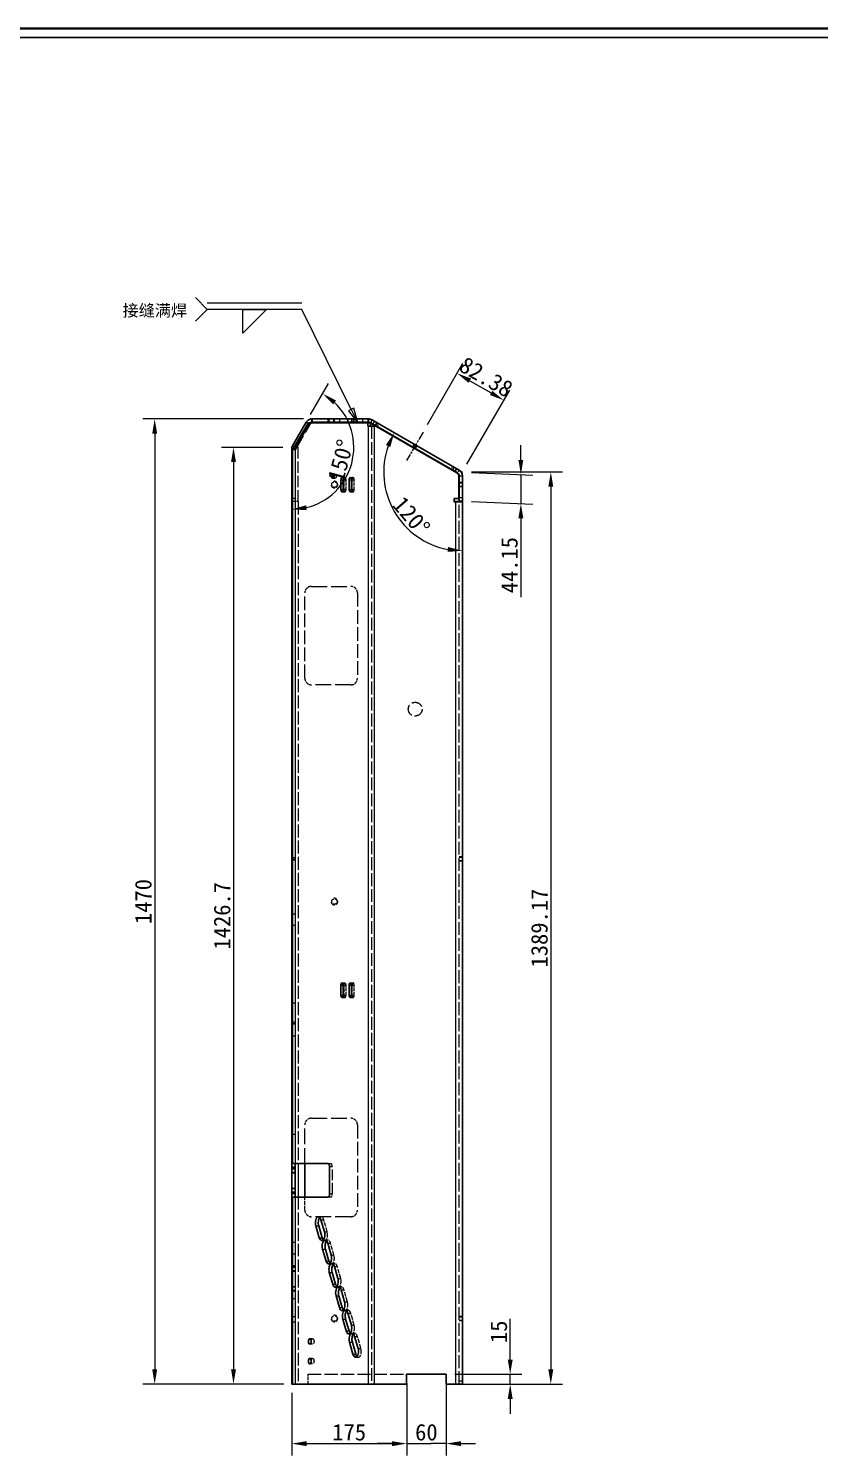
# Model space of a CAD drawing. Header units: millimetres. Extents: x 54 to 7520, y 49 to 5297.
# Drawn here: x 3970 to 5174, y 3123 to 5297 of the extents above; entities that cross this region are included whole.
import ezdxf
from ezdxf.enums import TextEntityAlignment as Align

# ---------------------------------------------------------------- set-up
doc = ezdxf.new("R2010")
doc.units = ezdxf.units.MM
doc.header["$LTSCALE"] = 9
for name, pattern in [('CHAIN', [0.3543, 0.2362, -0.0295, 0.0591, -0.0295]), ('DASHED', [0.2067, 0.1654, -0.0413]), ('DOTTED', [0.0482, 0.0069, -0.0413])]:
    doc.linetypes.add(name, pattern=pattern)
for name, color, linetype, lineweight, true_color in [('中心线 (ISO)', 1, 'CHAIN', 18, 0xff0000), ('尺寸 (ISO)', 7, 'Continuous', 18, 0x008000), ('符号 (ISO)', 7, 'Continuous', 18, 0x008000), ('隐藏 (ISO)', 5, 'DASHED', 18, 0x0000ff), ('隐藏窄的 (ISO)', 5, 'DASHED', 18, 0x0000ff)]:
    doc.layers.add(name, color=color, linetype=linetype, lineweight=lineweight, true_color=true_color)
for name, color, linetype, lineweight in [('可见 (ISO)', 7, 'Continuous', 25), ('可见窄的 (ISO)', 7, 'Continuous', 18), ('图框 (ISO)', 7, 'Continuous', 35), ('草图几何图元 (ISO)', 7, 'Continuous', 18)]:
    doc.layers.add(name, color=color, linetype=linetype, lineweight=lineweight)
doc.styles.get("Standard").update_dxf_attribs({"font": 'simfang.ttf'})
doc.styles.add('最新国标', font='simfang.ttf')
doc.styles.add('注释文本 (ISO)', font='simfang.ttf')
doc.dimstyles.new('默认 (GB)', dxfattribs={"dimscale": 9, "dimtxt": 2.8, "dimasz": 2.5, "dimexe": 2, "dimexo": 1.5, "dimgap": 0.5, "dimtad": 1, "dimtoh": 1, "dimdsep": 46, "dimtxsty": '最新国标', "dimcen": 0.09, "dimdle": 10, "dimclrd": 256, "dimclre": 256, "dimclrt": 256, "dimazin": 2, "dimtfac": 0.535714, "dimtdec": 3, "dimtmove": 0, "dimatfit": 3, "dimfxl": 0, "dimtolj": 1, "dimlwd": -1, "dimlwe": -1, "dimarcsym": 0})

# ---------------------------------------------------------------- blocks, each defined once
blk = doc.blocks.new('图框 最新国标')
at = {"layer": '图框 (ISO)'}
blk.add_line((6, 588.5), (835.5, 588.5), dxfattribs=at)
at = {"layer": '图框 (ISO)', "color": 7, "linetype": 'Continuous', "lineweight": 25}
blk.add_line((18, 587), (834, 587), dxfattribs=at)
blk.add_line((18, 587), (834, 587), dxfattribs=at)
at = {"layer": '图框 (ISO)', "lineweight": 30}
blk.add_attdef('零件代号', text='', height=2.5, rotation=180, dxfattribs=at).set_placement((35.5, 583), align=Align.MIDDLE_CENTER)
blk = doc.blocks.new('*D38')
at = {"layer": 'Defpoints', "color": 0, "transparency": 16777216}
for p in [(4401.8, 4701.9), (4161.7, 3231.9), (4371.7, 3231.9)]:
    blk.add_point(p, dxfattribs=at)
at = {"layer": '尺寸 (ISO)', "color": 116, "true_color": 0x00803f, "transparency": 16777216}
for p, q in [((4388.3, 4701.9), (4143.7, 4701.9)), ((4161.7, 4679.4), (4161.7, 3254.4)), ((4358.2, 3231.9), (4143.7, 3231.9))]:
    blk.add_line(p, q, dxfattribs=at)
for points in [[(4158, 4679.4), (4165.5, 4679.4), (4161.7, 4701.9)], [(4158, 3254.4), (4165.5, 3254.4), (4161.7, 3231.9)]]:
    blk.add_solid(points, dxfattribs=at)
at = {"layer": '尺寸 (ISO)', "transparency": 16777216, "insert": (4144.5, 3966.9), "char_height": 25.2, "attachment_point": 5, "rotation": 90, "style": '最新国标'}
blk.add_mtext('\\A1;1470', dxfattribs=at)
blk = doc.blocks.new('*D39')
at = {"layer": 'Defpoints', "color": 0, "transparency": 16777216}
for p in [(4370.4, 4658.6), (4281.7, 3231.9), (4371.7, 3231.9)]:
    blk.add_point(p, dxfattribs=at)
at = {"layer": '尺寸 (ISO)', "color": 116, "true_color": 0x00803f, "transparency": 16777216}
for p, q in [((4356.9, 4658.6), (4263.7, 4658.6)), ((4281.7, 4636.1), (4281.7, 3254.4)), ((4358.2, 3231.9), (4263.7, 3231.9))]:
    blk.add_line(p, q, dxfattribs=at)
for points in [[(4278, 4636.1), (4285.5, 4636.1), (4281.7, 4658.6)], [(4278, 3254.4), (4285.5, 3254.4), (4281.7, 3231.9)]]:
    blk.add_solid(points, dxfattribs=at)
at = {"layer": '尺寸 (ISO)', "transparency": 16777216, "insert": (4264.4, 3945.2), "char_height": 25.2, "attachment_point": 5, "rotation": 90, "style": '最新国标'}
blk.add_mtext('\\A1;1426.7', dxfattribs=at)
blk = doc.blocks.new('*D40')
at = {"layer": 'Defpoints', "color": 0, "transparency": 16777216}
for p in [(4392.5, 4696.9), (4370.4, 4658.6), (4442.8, 4597.8), (4370.4, 3231.9)]:
    blk.add_point(p, dxfattribs=at)
at = {"layer": '尺寸 (ISO)', "color": 116, "true_color": 0x00803f, "transparency": 16777216}
blk.add_line((4399.2, 4708.6), (4426.6, 4756), dxfattribs=at)
blk.add_arc((4370.4, 4658.6), 94.5, 283.6708, 46.3292, dxfattribs=at)
for points in [[(4433.4, 4724), (4437.9, 4730), (4417.6, 4740.5)], [(4393.2, 4563), (4392.3, 4570.5), (4370.4, 4564.1)]]:
    blk.add_solid(points, dxfattribs=at)
at = {"layer": '尺寸 (ISO)', "transparency": 16777216, "insert": (4445, 4638.6), "char_height": 25.2, "attachment_point": 5, "rotation": 75, "style": '最新国标'}
blk.add_mtext('\\A1;150°', dxfattribs=at)
blk = doc.blocks.new('*D41')
at = {"layer": 'Defpoints', "color": 0, "transparency": 16777216}
for p in [(4630.4, 4621.1), (4620.4, 3231.9), (4764.9, 3231.9)]:
    blk.add_point(p, dxfattribs=at)
at = {"layer": '尺寸 (ISO)', "color": 116, "true_color": 0x00803f, "transparency": 16777216}
for p, q in [((4643.9, 4621.1), (4782.9, 4621.1)), ((4764.9, 4598.6), (4764.9, 3254.4)), ((4633.9, 3231.9), (4782.9, 3231.9))]:
    blk.add_line(p, q, dxfattribs=at)
for points in [[(4761.1, 4598.6), (4768.6, 4598.6), (4764.9, 4621.1)], [(4761.1, 3254.4), (4768.6, 3254.4), (4764.9, 3231.9)]]:
    blk.add_solid(points, dxfattribs=at)
at = {"layer": '尺寸 (ISO)', "transparency": 16777216, "insert": (4747.6, 3926.5), "char_height": 25.2, "attachment_point": 5, "rotation": 90, "style": '最新国标'}
blk.add_mtext('\\A1;1389.17', dxfattribs=at)
blk = doc.blocks.new('*D42')
at = {"layer": 'Defpoints', "color": 0, "transparency": 16777216}
for p in [(4618.7, 4627.8), (4630.4, 4621.1), (4512.2, 4600.2), (4630.4, 4581.9)]:
    blk.add_point(p, dxfattribs=at)
at = {"layer": '尺寸 (ISO)', "color": 116, "true_color": 0x00803f, "transparency": 16777216}
blk.add_line((4630.4, 4568.4), (4630.4, 4483.1), dxfattribs=at)
blk.add_arc((4630.4, 4621.1), 120, 160.7588, 259.2412, dxfattribs=at)
for points in [[(4513.7, 4662.2), (4520.5, 4659.1), (4526.5, 4681.1)], [(4608.3, 4506.9), (4607.6, 4499.4), (4630.4, 4501.1)]]:
    blk.add_solid(points, dxfattribs=at)
at = {"layer": '尺寸 (ISO)', "transparency": 16777216, "insert": (4552.5, 4554), "char_height": 25.2, "attachment_point": 5, "rotation": 310.7278, "style": '最新国标'}
blk.add_mtext('\\A1;120°', dxfattribs=at)
blk = doc.blocks.new('*D43')
at = {"layer": 'Defpoints', "color": 0, "transparency": 16777216}
for p in [(4370.4, 3231.9), (4545.4, 3231.9), (4545.4, 3141.3)]:
    blk.add_point(p, dxfattribs=at)
at = {"layer": '尺寸 (ISO)', "color": 116, "true_color": 0x00803f, "transparency": 16777216}
for p, q in [((4370.4, 3218.4), (4370.4, 3123.3)), ((4545.4, 3218.4), (4545.4, 3123.3)), ((4392.9, 3141.3), (4522.9, 3141.3))]:
    blk.add_line(p, q, dxfattribs=at)
for points in [[(4392.9, 3145), (4392.9, 3137.5), (4370.4, 3141.3)], [(4522.9, 3145), (4522.9, 3137.5), (4545.4, 3141.3)]]:
    blk.add_solid(points, dxfattribs=at)
at = {"layer": '尺寸 (ISO)', "transparency": 16777216, "insert": (4457.9, 3158.5), "char_height": 25.2, "attachment_point": 5, "style": '最新国标'}
blk.add_mtext('\\A1;175', dxfattribs=at)
blk = doc.blocks.new('*D44')
at = {"layer": 'Defpoints', "color": 0, "transparency": 16777216}
for p in [(4545.4, 3246.9), (4605.4, 3246.9), (4605.4, 3141.3)]:
    blk.add_point(p, dxfattribs=at)
at = {"layer": '尺寸 (ISO)', "color": 116, "true_color": 0x00803f, "transparency": 16777216}
for p, q in [((4545.4, 3233.4), (4545.4, 3123.3)), ((4605.4, 3233.4), (4605.4, 3123.3)), ((4522.9, 3141.3), (4500.4, 3141.3)), ((4545.4, 3141.3), (4567.9, 3141.3)), ((4567.9, 3141.3), (4582.9, 3141.3)), ((4605.4, 3141.3), (4582.9, 3141.3)), ((4627.9, 3141.3), (4650.4, 3141.3))]:
    blk.add_line(p, q, dxfattribs=at)
for points in [[(4522.9, 3145), (4522.9, 3137.5), (4545.4, 3141.3)], [(4627.9, 3145), (4627.9, 3137.5), (4605.4, 3141.3)]]:
    blk.add_solid(points, dxfattribs=at)
at = {"layer": '尺寸 (ISO)', "transparency": 16777216, "insert": (4575.4, 3158.5), "char_height": 25.2, "attachment_point": 5, "style": '最新国标'}
blk.add_mtext('\\A1;60', dxfattribs=at)
blk = doc.blocks.new('*D45')
at = {"layer": 'Defpoints', "color": 0, "transparency": 16777216}
for p in [(4605.4, 3246.9), (4605.4, 3231.9), (4703, 3231.9)]:
    blk.add_point(p, dxfattribs=at)
at = {"layer": '尺寸 (ISO)', "color": 116, "true_color": 0x00803f, "transparency": 16777216}
for p, q in [((4703, 3269.4), (4703, 3331.3)), ((4618.9, 3246.9), (4721, 3246.9)), ((4703, 3231.9), (4703, 3246.9)), ((4618.9, 3231.9), (4721, 3231.9)), ((4703, 3209.4), (4703, 3186.9))]:
    blk.add_line(p, q, dxfattribs=at)
for points in [[(4699.3, 3269.4), (4706.8, 3269.4), (4703, 3246.9)], [(4699.3, 3209.4), (4706.8, 3209.4), (4703, 3231.9)]]:
    blk.add_solid(points, dxfattribs=at)
at = {"layer": '尺寸 (ISO)', "transparency": 16777216, "insert": (4685.8, 3311.6), "char_height": 25.2, "attachment_point": 5, "rotation": 90, "style": '最新国标'}
blk.add_mtext('\\A1;15', dxfattribs=at)
blk = doc.blocks.new('*D46')
at = {"layer": 'Defpoints', "color": 0, "transparency": 16777216}
for p in [(4630.4, 4621.1), (4630.4, 4576.9), (4719.3, 4573)]:
    blk.add_point(p, dxfattribs=at)
at = {"layer": '尺寸 (ISO)', "color": 116, "true_color": 0x00803f, "transparency": 16777216}
for p, q in [((4719.3, 4639.6), (4719.3, 4662.1)), ((4643.9, 4620.5), (4737.3, 4616.3)), ((4719.3, 4617.1), (4719.3, 4573)), ((4643.9, 4576.3), (4737.3, 4572.2)), ((4719.3, 4550.5), (4719.3, 4430.4))]:
    blk.add_line(p, q, dxfattribs=at)
for points in [[(4715.5, 4639.6), (4723, 4639.6), (4719.3, 4617.1)], [(4715.5, 4550.5), (4723, 4550.5), (4719.3, 4573)]]:
    blk.add_solid(points, dxfattribs=at)
at = {"layer": '尺寸 (ISO)', "transparency": 16777216, "insert": (4701.9, 4479.2), "char_height": 25.2, "attachment_point": 5, "rotation": 90, "style": '最新国标'}
blk.add_mtext('\\A1;44.15', dxfattribs=at)
blk = doc.blocks.new('焊接符号标识符2')
at = {"layer": '符号 (ISO)'}
for p, q in [((471.32, 540.96), (469.32, 542.96)), ((471.32, 540.96), (469.32, 538.96)), ((487.32, 540.96), (471.32, 540.96)), ((477.32, 540.96), (481.32, 540.96)), ((481.32, 540.96), (477.32, 536.96)), ((477.32, 536.96), (477.32, 540.96)), ((495.66, 524.01), (487.32, 540.96)), ((496.11, 524.23), (495.21, 523.79)), ((495.66, 524.01), (496.76, 521.76)), ((496.76, 521.76), (496.11, 524.23)), ((495.21, 523.79), (496.76, 521.76))]:
    blk.add_line(p, q, dxfattribs=at)
at = {"layer": '符号 (ISO)', "linetype": 'DASHED', "ltscale": 12.901145}
blk.add_line((487.32, 542.01), (471.32, 542.01), dxfattribs=at)
at = {"layer": '符号 (ISO)', "flags": 128}
blk.add_lwpolyline([(495.21, 523.79), (496.76, 521.76), (496.11, 524.23), (495.21, 523.79)], dxfattribs=at)
at = {"layer": '符号 (ISO)'}
blk.add_solid([(495.21, 523.79), (496.76, 521.76), (496.11, 524.23), (495.21, 523.79)], dxfattribs=at)
at = {"layer": '符号 (ISO)', "insert": (456.98, 539.56), "char_height": 2, "attachment_point": 7, "style": '注释文本 (ISO)'}
blk.add_mtext('接缝满焊', dxfattribs=at)
blk = doc.blocks.new('*D100')
at = {"layer": 'Defpoints', "color": 0, "transparency": 16777216}
for p in [(4693.4, 4730.3), (4570.3, 4681.7), (4630.4, 4621.1)]:
    blk.add_point(p, dxfattribs=at)
at = {"layer": '尺寸 (ISO)', "color": 116, "true_color": 0x00803f, "transparency": 16777216}
for p, q in [((4577, 4693.4), (4631.1, 4787)), ((4641.6, 4760.2), (4673.9, 4741.5)), ((4637.1, 4632.8), (4702.4, 4745.8))]:
    blk.add_line(p, q, dxfattribs=at)
for points in [[(4643.4, 4763.4), (4639.7, 4756.9), (4622.1, 4771.4)], [(4675.8, 4744.7), (4672.1, 4738.3), (4693.4, 4730.3)]]:
    blk.add_solid(points, dxfattribs=at)
at = {"layer": '尺寸 (ISO)', "transparency": 16777216, "insert": (4666.4, 4765.8), "char_height": 25.2, "attachment_point": 5, "rotation": 330, "style": '最新国标'}
blk.add_mtext('\\A1;82.38', dxfattribs=at)

msp = doc.modelspace()

# ---------------------------------------------------------------- linework, layer by layer
at = {"layer": '中心线 (ISO)', "ltscale": 6.173275}
msp.add_line((4570.295, 4681.7444), (4545.295, 4638.4431), dxfattribs=at)
at = {"layer": '可见 (ISO)'}
for p, q in [((4392.498, 4696.8998), (4371.7245, 4660.9191)), ((4371.7245, 4654.8835), (4394.6802, 4694.6439)), ((4395.2014, 4695.339), (4392.498, 4696.8998)), ((4396.3168, 4695.8643), (4486.248, 4695.8643)), ((4401.1583, 4701.8998), (4401.8281, 4701.8998)), ((4401.1583, 4701.8998), (4401.1583, 4696.8998)), ((4401.8281, 4696.8998), (4401.1583, 4696.8998)), ((4401.1583, 4695.8998), (4488.4373, 4695.8998)), ((4401.8281, 4701.8998), (4486.9207, 4701.8998)), ((4401.8281, 4696.8998), (4486.9207, 4696.8998)), ((4486.248, 4690.8643), (4486.248, 4695.8643)), ((4486.248, 4695.8643), (4490.5781, 4695.8643)), ((4486.9207, 4701.8998), (4486.9207, 4696.8998)), ((4486.9207, 4701.8998), (4487.7053, 4701.8998)), ((4486.9207, 4696.8998), (4487.7053, 4696.8998)), ((4497.9995, 4691.73), (4490.2053, 4696.23)), ((4490.5781, 4695.8643), (4490.5781, 4690.8643)), ((4490.9373, 4695.23), (4498.4989, 4690.8643)), ((4500.4995, 4696.0601), (4492.7053, 4700.5601)), ((4500.4995, 4696.0601), (4497.9995, 4691.73)), ((4625.3847, 4623.9576), (4500.4995, 4696.0601)), ((4487.498, 4690.8643), (4486.248, 4690.8643)), ((4496.1583, 4690.8643), (4487.498, 4690.8643)), ((4496.1583, 4690.8643), (4498.4989, 4690.8643)), ((4497.9995, 4691.73), (4622.8847, 4619.6275)), ((4621.8848, 4619.6274), (4498.4989, 4690.8643)), ((4370.3848, 4654.8835), (4370.3848, 4655.9191)), ((4372.3224, 4655.9191), (4370.3848, 4655.9191)), ((4370.3848, 3567.8996), (4370.3848, 4654.8835)), ((4371.7245, 4654.8835), (4370.3848, 4654.8835)), ((4374.338, 4659.4102), (4371.7245, 4660.9191)), ((4445.248, 4594.3998), (4445.248, 4609.3998)), ((4448.748, 4609.3998), (4448.748, 4594.3998)), ((4457.748, 4594.3998), (4457.748, 4609.3998)), ((4461.248, 4609.3998), (4461.248, 4594.3998)), ((4621.8848, 4619.6274), (4622.3847, 4619.3388)), ((4624.8847, 4615.0087), (4624.8847, 4614.4593)), ((4624.8848, 4580.8998), (4624.8848, 4614.4313)), ((4625.3847, 4615.2973), (4625.3847, 4581.9188)), ((4630.3847, 4581.9188), (4630.3847, 4615.2973)), ((4617.8848, 4575.8998), (4617.8848, 4580.8998)), ((4617.8848, 4580.8998), (4624.8848, 4580.8998)), ((4620.3848, 4575.9191), (4617.8848, 4575.9191)), ((4620.3848, 4575.8998), (4617.8848, 4575.8998)), ((4625.3848, 4575.9191), (4620.3848, 4575.9191)), ((4630.3848, 4575.8998), (4620.3848, 4575.8998)), ((4625.3847, 4576.9188), (4625.3847, 4581.9188)), ((4625.3847, 4576.9188), (4630.3847, 4576.9188)), ((4625.3848, 4575.8998), (4625.3848, 4575.9191)), ((4625.3848, 4575.9191), (4630.3848, 4575.9191)), ((4630.3847, 4581.9188), (4630.3847, 4576.9188)), ((4630.3848, 4575.8998), (4630.3848, 4575.9191)), ((4630.3848, 4575.8998), (4630.3848, 3231.8996)), ((4445.248, 3824.3996), (4445.248, 3839.3996)), ((4448.748, 3839.3996), (4448.748, 3824.3996)), ((4457.748, 3824.3996), (4457.748, 3839.3996)), ((4461.248, 3839.3996), (4461.248, 3824.3996)), ((4370.3848, 3567.8996), (4370.3848, 3562.8996)), ((4371.7245, 3567.8996), (4370.3848, 3567.8996)), ((4371.7245, 3567.8996), (4425.3848, 3567.8996)), ((4375.3848, 3562.8996), (4375.3848, 3567.8996)), ((4390.3848, 3516.8996), (4390.3848, 3567.8996)), ((4370.3848, 3521.8996), (4370.3848, 3562.8996)), ((4375.3848, 3562.8996), (4375.3848, 3521.8996)), ((4427.8848, 3562.8996), (4427.8848, 3521.8996)), ((4370.3848, 3521.8996), (4370.3848, 3516.8996)), ((4375.3848, 3516.8996), (4375.3848, 3521.8996)), ((4370.3848, 3516.8996), (4371.7245, 3516.8996)), ((4370.3848, 3231.8996), (4370.3848, 3516.8996)), ((4425.3848, 3516.8996), (4371.7245, 3516.8996)), ((4414.8951, 3482.1213), (4420.1451, 3463.9348)), ((4412.3509, 3454.9348), (4407.1009, 3473.1213)), ((4411.431, 3473.1213), (4416.681, 3454.9348)), ((4422.6009, 3419.4277), (4417.3509, 3437.6143)), ((4421.681, 3437.6143), (4426.931, 3419.4277)), ((4425.1451, 3446.6143), (4430.3951, 3428.4277)), ((4432.8509, 3383.9207), (4427.6009, 3402.1072)), ((4431.931, 3402.1072), (4437.181, 3383.9207)), ((4435.3951, 3411.1072), (4440.6451, 3392.9207)), ((4445.6451, 3375.6002), (4450.8951, 3357.4136)), ((4443.1009, 3348.4136), (4437.8509, 3366.6002)), ((4442.181, 3366.6002), (4447.431, 3348.4136)), ((4453.3509, 3312.9066), (4448.1009, 3331.0931)), ((4452.431, 3331.0931), (4457.681, 3312.9066)), ((4455.8951, 3340.0931), (4461.1451, 3321.9066)), ((4466.1451, 3304.5861), (4471.3951, 3286.3996)), ((4463.6009, 3277.3996), (4458.3509, 3295.5861)), ((4462.681, 3295.5861), (4467.931, 3277.3996)), ((4545.3848, 3246.8996), (4605.3848, 3246.8996)), ((4545.3848, 3231.8996), (4545.3848, 3246.8996)), ((4605.3848, 3246.8996), (4605.3848, 3231.8996)), ((4370.3848, 3231.8996), (4371.7245, 3231.8996)), ((4487.498, 3231.8996), (4371.7245, 3231.8996)), ((4487.498, 3231.8996), (4496.1583, 3231.8996)), ((4545.3848, 3231.8996), (4496.1583, 3231.8996)), ((4620.3848, 3231.8996), (4605.3848, 3231.8996)), ((4620.3848, 3231.8996), (4630.3848, 3231.8996))]:
    msp.add_line(p, q, dxfattribs=at)
for centre, radius, start, end in [((4401.1583, 4690.8998), 5, 90, 96.8348918), ((4487.7053, 4691.8998), 10, 60, 90), ((4487.7053, 4691.8998), 5, 60, 90), ((4488.4373, 4690.8998), 5, 83.1651082, 90), ((4488.4373, 4690.8998), 5, 60, 64.6489414), ((4380.3848, 4655.9191), 10, 150, 180), ((4618.8848, 4614.4313), 6, 0, 60), ((4619.8847, 4615.0087), 5, 0, 60), ((4620.3847, 4615.2973), 5, 0, 60), ((4620.3847, 4615.2973), 10, 0, 60)]:
    msp.add_arc(centre, radius, start, end, dxfattribs=at)
for centre, major_axis, start_param, end_param in [((4396.3168, 4690.8643), (0, 5), 0, 0.713724379), ((4446.998, 4609.3998), (0, 3.5), 4.71238898, 7.853981634), ((4459.498, 4609.3998), (0, 3.5), 4.71238898, 7.853981634), ((4446.998, 4594.3998), (0, -3.5), 4.71238898, 7.853981634), ((4459.498, 4594.3998), (0, -3.5), 4.71238898, 7.853981634), ((4446.998, 3839.3996), (0, 3.5), 4.71238898, 7.853981634), ((4459.498, 3839.3996), (0, 3.5), 4.71238898, 7.853981634), ((4446.998, 3824.3996), (0, -3.5), 4.71238898, 7.853981634), ((4459.498, 3824.3996), (0, -3.5), 4.71238898, 7.853981634), ((4425.3848, 3562.8996), (0, 5), 4.71238898, 6.283185307), ((4425.3848, 3521.8996), (0, -5), 0, 1.570796327), ((4410.998, 3477.6213), (0, 9), 5.235987756, 8.37758041), ((4415.3281, 3477.6213), (0, -9), 3.643530462, 5.235987756), ((4416.248, 3459.4348), (0, -9), 5.235987756, 8.37758041), ((4421.248, 3442.1143), (0, 9), 5.235987756, 8.37758041), ((4420.5781, 3459.4348), (0, -9), 5.235987756, 5.781247499), ((4425.5781, 3442.1143), (0, -9), 3.643530462, 5.235987756), ((4426.498, 3423.9277), (0, -9), 5.235987756, 8.37758041), ((4431.498, 3406.6072), (0, 9), 5.235987756, 8.37758041), ((4430.8281, 3423.9277), (0, -9), 5.235987756, 5.781247499), ((4435.8281, 3406.6072), (0, -9), 3.643530462, 5.235987756), ((4436.748, 3388.4207), (0, -9), 5.235987756, 8.37758041), ((4441.748, 3371.1002), (0, 9), 5.235987756, 8.37758041), ((4441.0781, 3388.4207), (0, -9), 5.235987756, 5.781247499), ((4446.0781, 3371.1002), (0, -9), 3.643530462, 5.235987756), ((4446.998, 3352.9136), (0, -9), 5.235987756, 8.37758041), ((4451.3281, 3352.9136), (0, -9), 5.235987756, 5.781247499), ((4451.998, 3335.5931), (0, 9), 5.235987756, 8.37758041), ((4456.3281, 3335.5931), (0, -9), 3.643530462, 5.235987756), ((4457.248, 3317.4066), (0, -9), 5.235987756, 8.37758041), ((4462.248, 3300.0861), (0, 9), 5.235987756, 8.37758041), ((4461.5781, 3317.4066), (0, -9), 5.235987756, 5.781247499), ((4466.5781, 3300.0861), (0, -9), 3.643530462, 5.235987756), ((4467.498, 3281.8996), (0, -9), 5.235987756, 8.37758041), ((4471.8281, 3281.8996), (0, -9), 5.235987756, 5.781247499)]:
    msp.add_ellipse(centre, major_axis=major_axis, ratio=0.5, start_param=start_param, end_param=end_param, dxfattribs=at)
for centre, major_axis in [((4432.498, 4613.8998), (0, -2.4585)), ((4397.8848, 3296.8996), (0, -4.188)), ((4397.8848, 3266.8996), (0, -4.188))]:
    msp.add_ellipse(centre, major_axis=major_axis, ratio=0.5, dxfattribs=at)
for points, knots in [([(4401.1583, 4701.8998), (4398.6483, 4701.8998), (4396.1514, 4700.9127), (4394.32, 4699.1962), (4393.6044, 4698.5256), (4392.9883, 4697.7491), (4392.498, 4696.8998)], [0, 0, 0, 0, 0.752999647, 0.752999647, 0.752999647, 1.047197551, 1.047197551, 1.047197551, 1.047197551]), ([(4398.1161, 4695.8577), (4398.7821, 4696.3677), (4399.573, 4696.7156), (4400.4026, 4696.8424), (4400.6525, 4696.8806), (4400.9054, 4696.8998), (4401.1583, 4696.8998)], [0.3919436213, 0.3919436213, 0.3919436213, 0.3919436213, 0.8954725374, 0.8954725374, 0.8954725374, 1.0471975512, 1.0471975512, 1.0471975512, 1.0471975512])]:
    msp.add_open_spline(points, degree=3, knots=knots, dxfattribs=at)
at = {"layer": '可见窄的 (ISO)'}
for p, q in [((4401.8281, 4696.8998), (4401.8281, 4701.8998)), ((4487.7053, 4696.8998), (4487.7053, 4701.8998)), ((4492.7053, 4700.5601), (4490.2053, 4696.23)), ((4487.498, 3231.8996), (4487.498, 4690.8643)), ((4496.1583, 4690.8643), (4496.1583, 3231.8996)), ((4371.7245, 4654.8835), (4371.7245, 3567.8996)), ((4445.248, 4609.3998), (4448.748, 4609.3998)), ((4457.748, 4609.3998), (4461.248, 4609.3998)), ((4445.248, 4594.3998), (4448.748, 4594.3998)), ((4457.748, 4594.3998), (4461.248, 4594.3998)), ((4620.3848, 4575.8998), (4620.3848, 4575.9191)), ((4620.3848, 3231.8996), (4620.3848, 4575.8998)), ((4630.3847, 4581.9188), (4625.3847, 4581.9188)), ((4445.248, 3839.3996), (4448.748, 3839.3996)), ((4457.748, 3839.3996), (4461.248, 3839.3996)), ((4445.248, 3824.3996), (4448.748, 3824.3996)), ((4457.748, 3824.3996), (4461.248, 3824.3996)), ((4380.3848, 3567.8996), (4380.3848, 3516.8996)), ((4370.3848, 3562.8996), (4375.3848, 3562.8996)), ((4375.3848, 3521.8996), (4370.3848, 3521.8996)), ((4371.7245, 3516.8996), (4371.7245, 3231.8996)), ((4407.1009, 3473.1213), (4411.431, 3473.1213)), ((4412.3509, 3454.9348), (4416.681, 3454.9348)), ((4417.3509, 3437.6143), (4421.681, 3437.6143)), ((4422.6009, 3419.4277), (4426.931, 3419.4277)), ((4427.6009, 3402.1072), (4431.931, 3402.1072)), ((4432.8509, 3383.9207), (4437.181, 3383.9207)), ((4437.8509, 3366.6002), (4442.181, 3366.6002)), ((4443.1009, 3348.4136), (4447.431, 3348.4136)), ((4448.1009, 3331.0931), (4452.431, 3331.0931)), ((4453.3509, 3312.9066), (4457.681, 3312.9066)), ((4458.3509, 3295.5861), (4462.681, 3295.5861)), ((4463.6009, 3277.3996), (4467.931, 3277.3996))]:
    msp.add_line(p, q, dxfattribs=at)
at = {"layer": '草图几何图元 (ISO)', "color": 1, "linetype": 'DOTTED', "ltscale": 5.239717, "true_color": 0xff0000}
for p, q in [((4392.498, 4696.8998), (4395.3848, 4701.8998)), ((4401.1583, 4701.8998), (4395.3848, 4701.8998)), ((4625.3847, 4623.9576), (4630.3847, 4621.0708)), ((4630.3847, 4615.2973), (4630.3847, 4621.0708))]:
    msp.add_line(p, q, dxfattribs=at)
at = {"layer": '草图几何图元 (ISO)', "color": 1, "linetype": 'DOTTED', "ltscale": 2.431707, "true_color": 0xff0000}
for p, q in [((4487.7053, 4701.8998), (4490.3848, 4701.8998)), ((4492.7053, 4700.5601), (4490.3848, 4701.8998)), ((4371.7245, 4660.9191), (4370.3848, 4658.5986)), ((4370.3848, 4655.9191), (4370.3848, 4658.5986))]:
    msp.add_line(p, q, dxfattribs=at)
at = {"layer": '隐藏 (ISO)', "ltscale": 16.323986}
msp.add_line((4376.0546, 4654.8835), (4399.0103, 4694.6439), dxfattribs=at)
at = {"layer": '隐藏 (ISO)', "ltscale": 14.77222}
msp.add_line((4376.0546, 4658.4191), (4396.8281, 4694.3998), dxfattribs=at)
at = {"layer": '隐藏 (ISO)', "ltscale": 0.288803}
msp.add_line((4396.3836, 4694.6565), (4395.2014, 4695.339), dxfattribs=at)
at = {"layer": '隐藏 (ISO)', "ltscale": 0.108529}
msp.add_line((4396.8281, 4694.3998), (4396.3836, 4694.6565), dxfattribs=at)
at = {"layer": '隐藏 (ISO)', "ltscale": 1.058065}
for p, q in [((4425.3848, 4701.8998), (4425.3848, 4696.8998)), ((4426.1968, 4696.8998), (4426.1968, 4701.8998)), ((4427.3848, 4696.8998), (4427.3848, 4701.8998)), ((4434.5728, 4696.8998), (4434.5728, 4701.8998)), ((4435.3848, 4696.8998), (4435.3848, 4701.8998)), ((4443.3848, 4696.8998), (4443.3848, 4701.8998)), ((4455.3848, 4701.8998), (4455.3848, 4696.8998)), ((4456.1968, 4696.8998), (4456.1968, 4701.8998)), ((4461.8848, 4696.8998), (4461.8848, 4701.8998)), ((4464.5728, 4696.8998), (4464.5728, 4701.8998)), ((4465.3848, 4696.8998), (4465.3848, 4701.8998)), ((4478.8848, 4696.8998), (4478.8848, 4701.8998)), ((4496.2581, 4698.5088), (4493.7581, 4694.1787)), ((4494.1331, 4693.9622), (4496.6331, 4698.2923)), ((4497.7133, 4691.8952), (4500.2133, 4696.2253)), ((4498.0883, 4691.6787), (4500.5883, 4696.0088)), ((4502.7533, 4694.7588), (4500.2533, 4690.4287)), ((4376.0546, 4654.8835), (4371.7245, 4654.8835)), ((4556.8799, 4663.5088), (4554.3799, 4659.1787)), ((4554.7549, 4658.9622), (4557.2549, 4663.2923)), ((4558.3351, 4656.8952), (4560.8351, 4661.2253)), ((4558.7101, 4656.6787), (4561.2101, 4661.0088)), ((4615.3366, 4629.7588), (4612.8366, 4625.4287)), ((4436.8281, 4616.3583), (4432.498, 4616.3583)), ((4436.8281, 4611.4413), (4432.498, 4611.4413)), ((4446.998, 4612.8998), (4451.3281, 4612.8998)), ((4459.498, 4612.8998), (4463.8281, 4612.8998)), ((4617.5017, 4628.5088), (4615.0017, 4624.1787)), ((4615.3767, 4623.9622), (4617.8767, 4628.2923)), ((4618.9568, 4621.8952), (4621.4568, 4626.2253)), ((4619.3318, 4621.6787), (4621.8318, 4626.0088)), ((4446.998, 4590.8998), (4451.3281, 4590.8998)), ((4459.498, 4590.8998), (4463.8281, 4590.8998)), ((4630.3847, 4604.8996), (4625.3847, 4604.8996)), ((4625.3847, 4604.3581), (4630.3847, 4604.3581)), ((4625.3847, 4599.4411), (4630.3847, 4599.4411)), ((4625.3847, 4598.8996), (4630.3847, 4598.8996)), ((4375.3848, 4580.9191), (4370.3848, 4580.9191)), ((4375.3848, 4575.9191), (4370.3848, 4575.9191)), ((4375.3848, 4033.3996), (4370.3848, 4033.3996)), ((4375.3848, 4033.1291), (4370.3848, 4033.1291)), ((4375.3848, 4030.6701), (4370.3848, 4030.6701)), ((4370.3848, 4030.3996), (4375.3848, 4030.3996)), ((4630.3848, 4034.8996), (4625.3848, 4034.8996)), ((4630.3848, 4034.8996), (4625.3848, 4034.8996)), ((4625.3848, 4034.3581), (4630.3848, 4034.3581)), ((4625.3848, 4029.4411), (4630.3848, 4029.4411)), ((4625.3848, 4028.8996), (4630.3848, 4028.8996)), ((4625.3848, 4028.8996), (4630.3848, 4028.8996)), ((4370.3848, 3948.3996), (4375.3848, 3948.3996)), ((4446.998, 3842.8996), (4451.3281, 3842.8996)), ((4459.498, 3842.8996), (4463.8281, 3842.8996)), ((4370.3848, 3812.3996), (4375.3848, 3812.3996)), ((4446.998, 3820.8996), (4451.3281, 3820.8996)), ((4459.498, 3820.8996), (4463.8281, 3820.8996)), ((4375.3848, 3783.3996), (4370.3848, 3783.3996)), ((4375.3848, 3783.1291), (4370.3848, 3783.1291)), ((4375.3848, 3780.6701), (4370.3848, 3780.6701)), ((4370.3848, 3780.3996), (4375.3848, 3780.3996)), ((4370.3848, 3762.3996), (4375.3848, 3762.3996)), ((4370.3848, 3612.3996), (4375.3848, 3612.3996)), ((4425.3848, 3567.8996), (4429.7149, 3567.8996)), ((4370.3848, 3562.3996), (4375.3848, 3562.3996)), ((4375.3848, 3559.8996), (4370.3848, 3559.8996)), ((4375.3848, 3559.3996), (4370.3848, 3559.3996)), ((4375.3848, 3559.3581), (4370.3848, 3559.3581)), ((4375.3848, 3554.4411), (4370.3848, 3554.4411)), ((4370.3848, 3553.8996), (4375.3848, 3553.8996)), ((4375.3848, 3529.8996), (4370.3848, 3529.8996)), ((4375.3848, 3529.3581), (4370.3848, 3529.3581)), ((4375.3848, 3524.4411), (4370.3848, 3524.4411)), ((4375.3848, 3524.3996), (4370.3848, 3524.3996)), ((4370.3848, 3523.8996), (4375.3848, 3523.8996)), ((4429.7149, 3516.8996), (4425.3848, 3516.8996)), ((4410.998, 3486.6213), (4415.3281, 3486.6213)), ((4416.248, 3450.4348), (4420.5781, 3450.4348)), ((4421.248, 3451.1143), (4425.5781, 3451.1143)), ((4370.3848, 3430.3996), (4375.3848, 3430.3996)), ((4370.3848, 3412.3996), (4375.3848, 3412.3996)), ((4426.498, 3414.9277), (4430.8281, 3414.9277)), ((4431.498, 3415.6072), (4435.8281, 3415.6072)), ((4375.3848, 3409.8996), (4370.3848, 3409.8996)), ((4375.3848, 3409.3996), (4370.3848, 3409.3996)), ((4375.3848, 3409.3581), (4370.3848, 3409.3581)), ((4375.3848, 3404.4411), (4370.3848, 3404.4411)), ((4370.3848, 3403.8996), (4375.3848, 3403.8996)), ((4375.3848, 3379.8996), (4370.3848, 3379.8996)), ((4375.3848, 3379.3581), (4370.3848, 3379.3581)), ((4375.3848, 3374.4411), (4370.3848, 3374.4411)), ((4375.3848, 3374.3996), (4370.3848, 3374.3996)), ((4370.3848, 3373.8996), (4375.3848, 3373.8996)), ((4436.748, 3379.4207), (4441.0781, 3379.4207)), ((4441.748, 3380.1002), (4446.0781, 3380.1002)), ((4370.3848, 3362.3996), (4375.3848, 3362.3996)), ((4370.3848, 3334.8996), (4375.3848, 3334.8996)), ((4370.3848, 3326.8996), (4375.3848, 3326.8996)), ((4446.998, 3343.9136), (4451.3281, 3343.9136)), ((4451.998, 3344.5931), (4456.3281, 3344.5931)), ((4630.3848, 3334.8996), (4625.3848, 3334.8996)), ((4630.3848, 3334.8996), (4625.3848, 3334.8996)), ((4625.3848, 3334.3581), (4630.3848, 3334.3581)), ((4625.3848, 3329.4411), (4630.3848, 3329.4411)), ((4625.3848, 3328.8996), (4630.3848, 3328.8996)), ((4625.3848, 3328.8996), (4630.3848, 3328.8996)), ((4457.248, 3308.4066), (4461.5781, 3308.4066)), ((4462.248, 3309.0861), (4466.5781, 3309.0861)), ((4402.2149, 3301.0876), (4397.8848, 3301.0876)), ((4402.2149, 3292.7116), (4397.8848, 3292.7116)), ((4402.2149, 3271.0876), (4397.8848, 3271.0876)), ((4402.2149, 3262.7116), (4397.8848, 3262.7116)), ((4467.498, 3272.8996), (4471.8281, 3272.8996))]:
    msp.add_line(p, q, dxfattribs=at)
at = {"layer": '隐藏 (ISO)', "ltscale": 6.676286}
msp.add_line((4381.0546, 4666.0793), (4396.8281, 4693.3998), dxfattribs=at)
at = {"layer": '隐藏 (ISO)', "ltscale": 0.648002}
msp.add_line((4375.3848, 4655.9191), (4372.3224, 4655.9191), dxfattribs=at)
at = {"layer": '隐藏 (ISO)', "ltscale": 0.419406}
msp.add_line((4376.0546, 4658.4191), (4374.338, 4659.4102), dxfattribs=at)
at = {"layer": '隐藏 (ISO)', "ltscale": 0.219053}
msp.add_line((4375.3848, 4655.9191), (4375.3848, 4654.8835), dxfattribs=at)
at = {"layer": '隐藏 (ISO)', "ltscale": 12.984572}
msp.add_line((4375.3848, 4654.8835), (4375.3848, 3567.8996), dxfattribs=at)
at = {"layer": '隐藏 (ISO)', "ltscale": 11.780392}
msp.add_line((4380.3848, 4575.9191), (4380.3848, 4663.5793), dxfattribs=at)
at = {"layer": '隐藏 (ISO)', "ltscale": 3.174394}
for p, q in [((4449.5781, 4609.3998), (4449.5781, 4594.3998)), ((4453.0781, 4594.3998), (4453.0781, 4609.3998)), ((4462.0781, 4609.3998), (4462.0781, 4594.3998)), ((4465.5781, 4594.3998), (4465.5781, 4609.3998)), ((4449.5781, 3839.3996), (4449.5781, 3824.3996)), ((4453.0781, 3824.3996), (4453.0781, 3839.3996)), ((4462.0781, 3839.3996), (4462.0781, 3824.3996)), ((4465.5781, 3824.3996), (4465.5781, 3839.3996)), ((4395.3848, 3231.8996), (4395.3848, 3246.8996))]:
    msp.add_line(p, q, dxfattribs=at)
at = {"layer": '隐藏 (ISO)', "ltscale": 7.098108}
msp.add_line((4624.8847, 4614.4593), (4624.8847, 4580.9191), dxfattribs=at)
at = {"layer": '隐藏 (ISO)', "ltscale": 1.662061}
msp.add_line((4380.3848, 4575.9191), (4375.3848, 4575.9191), dxfattribs=at)
at = {"layer": '隐藏 (ISO)', "ltscale": 0.003971}
msp.add_line((4617.8848, 4580.8998), (4617.8848, 4580.9191), dxfattribs=at)
at = {"layer": '隐藏 (ISO)', "ltscale": 1.481317}
msp.add_line((4617.8848, 4580.9191), (4624.8847, 4580.9191), dxfattribs=at)
at = {"layer": '隐藏 (ISO)', "ltscale": 13.135714}
msp.add_line((4625.3848, 3231.8996), (4625.3848, 4575.8998), dxfattribs=at)
at = {"layer": '隐藏 (ISO)', "ltscale": 13.97624}
for p, q in [((4390.3848, 4306.8998), (4390.3848, 4436.8998)), ((4470.3848, 4436.8998), (4470.3848, 4306.8998)), ((4470.3848, 3626.8998), (4470.3848, 3496.8998))]:
    msp.add_line(p, q, dxfattribs=at)
at = {"layer": '隐藏 (ISO)', "ltscale": 16.126431}
for p, q in [((4400.3848, 4446.8998), (4460.3848, 4446.8998)), ((4460.3848, 4296.8998), (4400.3848, 4296.8998)), ((4400.3848, 3636.8998), (4460.3848, 3636.8998)), ((4460.3848, 3486.8998), (4400.3848, 3486.8998))]:
    msp.add_line(p, q, dxfattribs=at)
at = {"layer": '隐藏 (ISO)', "ltscale": 15.85773}
msp.add_line((4390.3848, 3567.8996), (4390.3848, 3626.8998), dxfattribs=at)
at = {"layer": '隐藏 (ISO)', "ltscale": 11.019728}
msp.add_line((4432.2149, 3521.8996), (4432.2149, 3562.8996), dxfattribs=at)
at = {"layer": '隐藏 (ISO)', "ltscale": 12.766758}
msp.add_line((4375.3848, 3516.8996), (4375.3848, 3231.8996), dxfattribs=at)
at = {"layer": '隐藏 (ISO)', "ltscale": 4.232502}
msp.add_line((4390.3848, 3496.8998), (4390.3848, 3516.8996), dxfattribs=at)
at = {"layer": '隐藏 (ISO)', "ltscale": 4.444192}
for p, q in [((4424.4753, 3463.9348), (4419.2253, 3482.1213)), ((4434.7253, 3428.4277), (4429.4753, 3446.6143)), ((4444.9753, 3392.9207), (4439.7253, 3411.1072)), ((4455.2253, 3357.4136), (4449.9753, 3375.6002)), ((4465.4753, 3321.9066), (4460.2253, 3340.0931)), ((4475.7253, 3286.3996), (4470.4753, 3304.5861))]:
    msp.add_line(p, q, dxfattribs=at)
at = {"layer": '隐藏 (ISO)', "ltscale": 13.438693}
msp.add_line((4395.3848, 3246.8996), (4545.3848, 3246.8996), dxfattribs=at)
at = {"layer": '隐藏 (ISO)', "ltscale": 5.568805}
for centre in [(4435.3848, 4601.8998), (4435.3848, 3966.8998), (4435.3848, 3331.8998)]:
    msp.add_circle(centre, 4.188, dxfattribs=at)
at = {"layer": '隐藏 (ISO)', "ltscale": 11.821292}
msp.add_circle((4558.3848, 4259.8996), 10.5, dxfattribs=at)
at = {"layer": '隐藏 (ISO)', "ltscale": 0.981778}
msp.add_arc((4401.1583, 4690.8998), 5, 96.8348918, 150, dxfattribs=at)
at = {"layer": '隐藏 (ISO)', "ltscale": 0.341865}
msp.add_arc((4488.4373, 4690.8998), 5, 64.6489414, 83.1651082, dxfattribs=at)
at = {"layer": '隐藏 (ISO)', "ltscale": 0.553954}
for centre in [(4380.3848, 4655.9191), (4385.3848, 4663.5793)]:
    msp.add_arc(centre, 5, 150, 180, dxfattribs=at)
at = {"layer": '隐藏 (ISO)', "ltscale": 4.986384}
for centre in [(4435.3848, 4601.8998), (4435.3848, 3966.8998), (4435.3848, 3331.8998)]:
    msp.add_arc(centre, 5, 190, 100, dxfattribs=at)
at = {"layer": '隐藏 (ISO)', "ltscale": 3.324223}
for centre, start, end in [((4400.3848, 4436.8998), 90, 180), ((4460.3848, 4436.8998), 0, 90), ((4400.3848, 4306.8998), 180, 270), ((4460.3848, 4306.8998), 270, 0), ((4400.3848, 3626.8998), 90, 180), ((4460.3848, 3626.8998), 0, 90), ((4400.3848, 3496.8998), 180, 270), ((4460.3848, 3496.8998), 270, 0)]:
    msp.add_arc(centre, 10, start, end, dxfattribs=at)
at = {"layer": '隐藏 (ISO)', "ltscale": 0.755138}
msp.add_ellipse((4400.647, 4690.8643), major_axis=(0, 5), ratio=0.5, start_param=0, end_param=0.713724379, dxfattribs=at)
at = {"layer": '隐藏 (ISO)', "ltscale": 3.269039}
msp.add_ellipse((4436.8281, 4613.8998), major_axis=(0, 2.4585), ratio=0.5, dxfattribs=at)
at = {"layer": '隐藏 (ISO)', "ltscale": 2.326926}
for centre, major_axis in [((4451.3281, 4609.3998), (0, 3.5)), ((4463.8281, 4609.3998), (0, 3.5)), ((4451.3281, 4594.3998), (0, -3.5)), ((4463.8281, 4594.3998), (0, -3.5)), ((4451.3281, 3839.3996), (0, 3.5)), ((4463.8281, 3839.3996), (0, 3.5)), ((4451.3281, 3824.3996), (0, -3.5)), ((4463.8281, 3824.3996), (0, -3.5))]:
    msp.add_ellipse(centre, major_axis=major_axis, ratio=0.5, start_param=4.71238898, end_param=7.853981634, dxfattribs=at)
at = {"layer": '隐藏 (ISO)', "ltscale": 1.662061}
for centre, major_axis, start_param, end_param in [((4429.7149, 3562.8996), (0, 5), 4.71238898, 6.283185307), ((4429.7149, 3521.8996), (0, -5), 0, 1.570796327)]:
    msp.add_ellipse(centre, major_axis=major_axis, ratio=0.5, start_param=start_param, end_param=end_param, dxfattribs=at)
at = {"layer": '隐藏 (ISO)', "ltscale": 2.950533}
for centre in [(4415.3281, 3477.6213), (4425.5781, 3442.1143), (4435.8281, 3406.6072), (4446.0781, 3371.1002), (4456.3281, 3335.5931), (4466.5781, 3300.0861)]:
    msp.add_ellipse(centre, major_axis=(0, 9), ratio=0.5, start_param=5.235987756, end_param=6.785123116, dxfattribs=at)
at = {"layer": '隐藏 (ISO)', "ltscale": 4.945127}
for centre in [(4420.5781, 3459.4348), (4430.8281, 3423.9277), (4441.0781, 3388.4207), (4451.3281, 3352.9136), (4461.5781, 3317.4066), (4471.8281, 3281.8996)]:
    msp.add_ellipse(centre, major_axis=(0, -9), ratio=0.5, start_param=5.781247499, end_param=8.37758041, dxfattribs=at)
at = {"layer": '隐藏 (ISO)', "ltscale": 5.568805}
for centre in [(4402.2149, 3296.8996), (4402.2149, 3266.8996)]:
    msp.add_ellipse(centre, major_axis=(0, 4.188), ratio=0.5, dxfattribs=at)
at = {"layer": '隐藏 (ISO)', "ltscale": 0.573086}
msp.add_open_spline([(4396.8281, 4694.3998), (4397.1548, 4694.9656), (4397.5976, 4695.4608), (4398.1161, 4695.8577)], degree=3, dxfattribs=at)
at = {"layer": '隐藏窄的 (ISO)', "ltscale": 1.058065}
for p, q in [((4399.0103, 4694.6439), (4394.6802, 4694.6439)), ((4448.748, 4609.3998), (4453.0781, 4609.3998)), ((4461.248, 4609.3998), (4465.5781, 4609.3998)), ((4625.3847, 4623.9576), (4622.8847, 4619.6275)), ((4625.3847, 4615.2973), (4630.3847, 4615.2973)), ((4448.748, 4594.3998), (4453.0781, 4594.3998)), ((4461.248, 4594.3998), (4465.5781, 4594.3998)), ((4370.3848, 3930.8996), (4375.3848, 3930.8996)), ((4448.748, 3839.3996), (4453.0781, 3839.3996)), ((4461.248, 3839.3996), (4465.5781, 3839.3996)), ((4448.748, 3824.3996), (4453.0781, 3824.3996)), ((4461.248, 3824.3996), (4465.5781, 3824.3996)), ((4432.2149, 3562.8996), (4427.8848, 3562.8996)), ((4427.8848, 3521.8996), (4432.2149, 3521.8996)), ((4414.8951, 3482.1213), (4419.2253, 3482.1213)), ((4420.1451, 3463.9348), (4424.4753, 3463.9348)), ((4370.3848, 3447.8996), (4375.3848, 3447.8996)), ((4425.1451, 3446.6143), (4429.4753, 3446.6143)), ((4430.3951, 3428.4277), (4434.7253, 3428.4277)), ((4435.3951, 3411.1072), (4439.7253, 3411.1072)), ((4440.6451, 3392.9207), (4444.9753, 3392.9207)), ((4445.6451, 3375.6002), (4449.9753, 3375.6002)), ((4450.8951, 3357.4136), (4455.2253, 3357.4136)), ((4455.8951, 3340.0931), (4460.2253, 3340.0931)), ((4461.1451, 3321.9066), (4465.4753, 3321.9066)), ((4466.1451, 3304.5861), (4470.4753, 3304.5861)), ((4471.3951, 3286.3996), (4475.7253, 3286.3996)), ((4625.3848, 3236.8996), (4630.3848, 3236.8996))]:
    msp.add_line(p, q, dxfattribs=at)
at = {"layer": '隐藏窄的 (ISO)', "ltscale": 13.071053}
msp.add_line((4491.8281, 4690.8643), (4491.8281, 3231.8996), dxfattribs=at)
at = {"layer": '隐藏窄的 (ISO)', "ltscale": 12.984572}
msp.add_line((4376.0546, 3567.8996), (4376.0546, 4654.8835), dxfattribs=at)
at = {"layer": '隐藏窄的 (ISO)', "ltscale": 13.216063}
msp.add_line((4380.3848, 4575.9191), (4380.3848, 3567.8996), dxfattribs=at)
at = {"layer": '隐藏窄的 (ISO)', "ltscale": 12.766758}
for p, q in [((4376.0546, 3231.8996), (4376.0546, 3516.8996)), ((4380.3848, 3516.8996), (4380.3848, 3231.8996))]:
    msp.add_line(p, q, dxfattribs=at)

# ---------------------------------------------------------------- block references
at = {"xscale": 9, "yscale": 9, "zscale": 9}
msp.add_blockref('图框 最新国标', (0, 0), dxfattribs=at)
at = {"layer": '符号 (ISO)', "xscale": 9, "yscale": 9, "zscale": 9}
msp.add_blockref('焊接符号标识符2', (0, 0), dxfattribs=at)

# ---------------------------------------------------------------- dimensions: what is measured, and where the dimension line sits
at = {"layer": '尺寸 (ISO)', "color": 116, "true_color": 0x00803f}
for base, p1, p2, angle, override, picture, middle in [((4693.4203, 4730.2516), (4570.295, 4681.7444), (4630.3847, 4621.0708), 150, {"dimgap": 0.5, "dimtoh": 0, "dimdec": 2, "dimtol": 0, "dimlim": 0, "dimtp": 0, "dimtm": 0, "dimtdec": 3, "dimtofl": 0, "dimatfit": 1}, '*D100', (4657.7504, 4750.8456)), ((4161.7343, 3231.8996), (4401.8281, 4701.8998), (4371.7245, 3231.8996), 270, {"dimgap": 0.5, "dimtoh": 0, "dimdec": 2, "dimtol": 0, "dimlim": 0, "dimtp": 0, "dimtm": 0, "dimtdec": 3, "dimtofl": 0, "dimatfit": 1}, '*D38', (4161.7343, 3966.8997)), ((4281.7245, 3231.8996), (4370.3848, 4658.5986), (4371.7245, 3231.8996), 90, {"dimgap": 0.5, "dimtoh": 0, "dimdec": 2, "dimtol": 0, "dimlim": 0, "dimtp": 0, "dimtm": 0, "dimtdec": 3, "dimtofl": 0, "dimatfit": 1}, '*D39', (4281.7245, 3945.2491)), ((4719.2503, 4572.9614), (4630.3847, 4621.0708), (4630.3847, 4576.9188), 270, {"dimgap": 0.5, "dimtoh": 0, "dimdec": 2, "dimtol": 0, "dimlim": 0, "dimtp": 0, "dimtm": 0, "dimtdec": 3, "dimtofl": 1, "dimatfit": 1}, '*D46', (4719.2503, 4479.1814)), ((4764.8956, 3231.8996), (4630.3847, 4621.0708), (4620.3848, 3231.8996), 90, {"dimgap": 0.5, "dimtoh": 0, "dimdec": 2, "dimtol": 0, "dimlim": 0, "dimtp": 0, "dimtm": 0, "dimtdec": 3, "dimtofl": 0, "dimatfit": 1}, '*D41', (4764.8956, 3926.4852)), ((4703.0212, 3231.8996), (4605.3848, 3246.8996), (4605.3848, 3231.8996), 90, {"dimgap": 0.5, "dimtoh": 0, "dimdec": 2, "dimtol": 0, "dimlim": 0, "dimtp": 0, "dimtm": 0, "dimtdec": 3, "dimtofl": 1, "dimatfit": 1}, '*D45', (4703.0212, 3311.5916)), ((4605.3848, 3141.2642), (4545.3848, 3246.8996), (4605.3848, 3246.8996), 180, {"dimgap": 0.5, "dimtoh": 0, "dimdec": 2, "dimtol": 0, "dimlim": 0, "dimtp": 0, "dimtm": 0, "dimtdec": 3, "dimtofl": 0}, '*D44', (4575.3848, 3141.2642))]:
    dim = msp.add_linear_dim(base=base, p1=p1, p2=p2, angle=angle, dimstyle='默认 (GB)', override=override, dxfattribs=at)
    dim.commit()
    dim.dimension.update_dxf_attribs({"geometry": picture, "text_midpoint": middle, "dimtype": 160})
for base, center, p1, p2, picture, middle in [((4442.7941, 4597.8399), (4370.3848, 4658.5986), (4370.3848, 3231.8996), (4392.498, 4696.8998), '*D40', (4461.6877, 4634.134)), ((4512.2078, 4600.2331), (4630.3847, 4621.0708), (4618.6934, 4627.8208), (4630.3847, 4581.9188), '*D42', (4539.4465, 4542.775))]:
    dim = msp.add_angular_dim_3p(base=base, center=center, p1=p1, p2=p2, dimstyle='默认 (GB)', override={"dimgap": 0.5, "dimtoh": 0, "dimse1": 1, "dimadec": 2, "dimtol": 0, "dimlim": 0, "dimtp": 0, "dimtm": 0, "dimtdec": 2}, dxfattribs=at)
    dim.commit()
    dim.dimension.update_dxf_attribs({"geometry": picture, "text_midpoint": middle, "dimtype": 165})
dim = msp.add_linear_dim(base=(4545.3848, 3141.2642), p1=(4370.3848, 3231.8996), p2=(4545.3848, 3231.8996), dimstyle='默认 (GB)', override={"dimgap": 0.5, "dimtoh": 0, "dimdec": 2, "dimtol": 0, "dimlim": 0, "dimtp": 0, "dimtm": 0, "dimtdec": 3, "dimtofl": 0, "dimatfit": 1}, dxfattribs=at)
dim.commit()
dim.dimension.update_dxf_attribs({"geometry": '*D43', "text_midpoint": (4457.8848, 3141.2642), "dimtype": 160})

doc.saveas('drawing.dxf')
